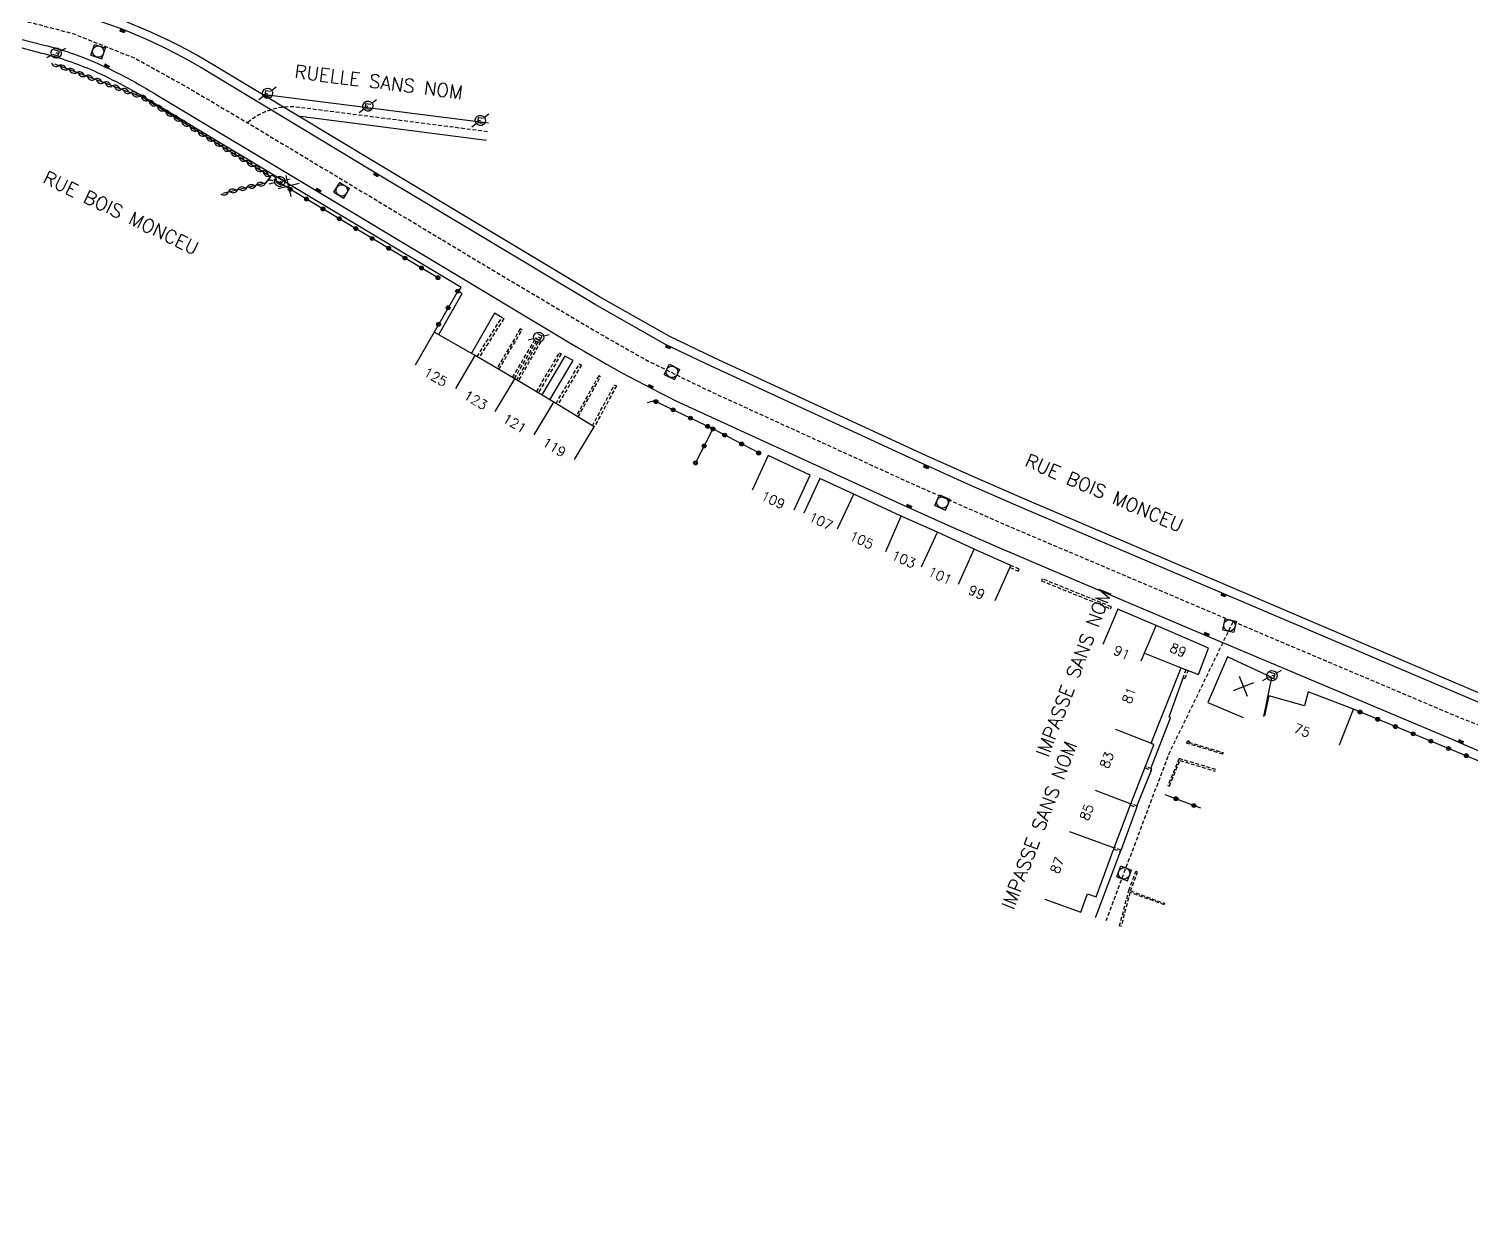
# Model space of a CAD drawing. Header units: millimetres. Extents: x 155999 to 157000, y 121000 to 122000.
# Drawn here: x 156154 to 156342.3, y 121437.8 to 121592.7 of the extents above; entities that cross this region are included whole.
import ezdxf
from ezdxf.enums import TextEntityAlignment as Align

# ---------------------------------------------------------------- set-up
doc = ezdxf.new("R2010")
doc.units = ezdxf.units.MM
doc.linetypes.add('DASHED', pattern=[0.75, 0.5, -0.25])
doc.layers.get('0').update_dxf_attribs({"linetype": 'CONTINUOUS'})
for name, color, linetype in [('W0001', 6, 'DASHED'), ('W0008', 7, 'CONTINUOUS'), ('W0100', 7, 'CONTINUOUS'), ('W0112', 1, 'DASHED'), ('W0310', 3, 'CONTINUOUS'), ('W0322', 7, 'CONTINUOUS'), ('W0334', 7, 'CONTINUOUS'), ('W0400', 7, 'CONTINUOUS'), ('W0420', 7, 'CONTINUOUS'), ('W0471', 7, 'CONTINUOUS'), ('W0989', 7, 'CONTINUOUS'), ('W0991', 7, 'CONTINUOUS'), ('W1102', 7, 'CONTINUOUS')]:
    doc.layers.add(name, color=color, linetype=linetype)
doc.styles.get("Standard").update_dxf_attribs({"font": 'romans.shx', "width": 0.85})

# ---------------------------------------------------------------- blocks, each defined once
blk = doc.blocks.new('t991o')
at = {"color": 0, "linetype": 'Continuous'}
for p, q in [((-1, 1), (1, -1)), ((-1, -1), (1, 1))]:
    blk.add_line(p, q, dxfattribs=at)
blk = doc.blocks.new('t322o')
at = {"color": 0, "linetype": 'Continuous'}
for radius in [0.25, 0.15]:
    blk.add_circle((0, 0), radius, dxfattribs=at)
blk = doc.blocks.new('t310o')
at = {"color": 0, "linetype": 'Continuous'}
for centre, start, end in [((-0.5, 0.38), 216.8699, 323.1304), ((0.5, -0.37), 36.8699, 143.1303)]:
    blk.add_arc(centre, 0.625, start, end, dxfattribs=at)
blk = doc.blocks.new('T400')
for p, q in [((-0.15, 0.3), (0.15, 0.3)), ((-0.15, -0.25), (-0.15, 0.3)), ((-0.15, 0.15), (0.15, 0.15)), ((-0.15, 0), (0.15, 0)), ((0.15, 0.3), (0.15, -0.25)), ((-0.15, -0.15), (0.15, -0.15)), ((-0.15, -0.25), (-0.15, -0.3)), ((-0.15, -0.3), (0.15, -0.3)), ((0.15, -0.3), (0.15, -0.25))]:
    blk.add_line(p, q)
blk = doc.blocks.new('T420')
for p, q in [((0.75, 0.75), (-0.75, 0.75)), ((-0.75, 0.75), (-0.75, -0.75)), ((0.75, 0.75), (0.75, -0.75)), ((0.75, -0.75), (-0.75, -0.75))]:
    blk.add_line(p, q)
blk.add_ellipse((0, 0), major_axis=(-0.53, 0.53), ratio=1, start_param=3.926991, end_param=10.210176)
blk = doc.blocks.new('T471')
for p, q in [((-0.333334, 0.333334), (-0.333334, -0.333334)), ((-0.333334, 0.333334), (0.333334, 0.333334)), ((-0.333334, 0), (0, 0)), ((0.500001, 0.500001), (1.000002, 1.000002)), ((-0.500001, -0.500001), (-1.000002, -1.000002)), ((-0.333334, -0.333334), (0.333334, -0.333334))]:
    blk.add_line(p, q)
blk.add_ellipse((0, 0), major_axis=(0.471405, 0.471405), ratio=1, start_param=5.4977871438, end_param=11.780972451)

msp = doc.modelspace()

# ---------------------------------------------------------------- linework, layer by layer
at = {"layer": 'W0001', "flags": 128}
for points in [[(156088.5, 121606.56), (156086.38, 121604.23), (156083.65, 121600.86), (156080.28, 121599.55), (156076.95, 121599.75), (156076.12, 121607.99), (156077.21, 121607.96), (156083.79, 121607.07), (156091.13, 121606.28), (156097.16, 121606.4), (156102.91, 121605.83), (156111.09, 121604.39), (156147.32, 121595.26), (156155.47, 121593.19), (156159.86, 121592.01), (156167.86, 121588.83), (156174.44, 121585.18), (156182.46, 121580.45), (156214.63, 121561.12), (156228.33, 121552.98), (156234.91, 121549.26), (156242.51, 121545.54), (156259.79, 121537.63), (156268.58, 121533.6), (156281.6, 121527.86), (156326.09, 121508.97), (156340.37, 121502.92), (156364.77, 121493.23), (156383.99, 121486.01), (156399.21, 121479.69), (156431.16, 121466), (156445.08, 121460), (156457.07, 121454.75), (156465.68, 121450.53), (156496.25, 121432.91)], [(156311.17, 121515.21), (156302.78, 121497.92), (156294.6, 121476.21)]]:
    msp.add_lwpolyline(points, dxfattribs=at)
msp.add_lwpolyline([(156213.86, 121579.25), (156189.23, 121582.42, 0.210752), (156182.51, 121580.43, 0.210752)], format="xyb", dxfattribs=at)
at = {"layer": 'W0008'}
for points in [[(156345.78, 121503.64), (156342.07, 121505.23), (156283.53, 121530.18), (156277.05, 121533.01), (156270.59, 121535.91), (156243.04, 121548.62), (156237.1, 121551.48), (156227.89, 121556.69), (156198.84, 121574.11), (156177.64, 121586.88, 0.078565), (156158.2, 121595.14), (156129.17, 121602.61), (156117.25, 121605.66, 0.044747), (156098.45, 121608.87), (156075.3, 121610.46, 0.451878), (156073.37, 121608.25), (156073.85, 121599.33, 0.39705), (156075.5, 121597.53), (156075.5, 121597.53), (156079.7, 121597.72, 0.07911), (156082.84, 121598.28, 0.099306), (156084.07, 121598.97), (156087.26, 121601.45)], [(156087.26, 121601.45, -0.095617), (156090.98, 121603.31, -0.073453), (156100.13, 121603.87, -0.032608), (156112.98, 121601.63), (156125.93, 121598.28), (156155.97, 121590.57, -0.04143), (156162.89, 121588.19, -0.031023), (156170.73, 121584.03), (156191.25, 121571.71), (156223.53, 121552.33, 0.02497), (156239.47, 121543.62), (156267.78, 121530.63), (156273.58, 121528.05), (156280.01, 121525.19), (156287.44, 121522.03), (156308.08, 121513.28), (156340.2, 121499.72, 0.011748), (156357.24, 121492.76)]]:
    msp.add_lwpolyline(points, format="xyb", dxfattribs=at)
at = {"layer": 'W0100'}
for points in [[(156225.19, 121536.43), (156227.8, 121540.7), (156222.53, 121543.92), (156217.41, 121546.98), (156212.24, 121550.03), (156206.9, 121553.09), (156204.42, 121548.75)], [(156253.88, 121529.87), (156255.99, 121534.4), (156250.51, 121536.96), (156248.4, 121532.42)], [(156280.15, 121518.02), (156282.17, 121522.6), (156277.38, 121524.71), (156272.63, 121526.93), (156267.87, 121529.02), (156261.69, 121531.91), (156257.23, 121533.95), (156255.15, 121529.41)], [(156286.62, 121479.04), (156291.32, 121477.33), (156292.2, 121479.73), (156293.34, 121479.32), (156295.67, 121485.74), (156297.86, 121491.49), (156300.84, 121499.16), (156300.51, 121499.38), (156301.95, 121502.99), (156304.44, 121509.22), (156306.67, 121508.36), (156307.98, 121511.78), (156305.82, 121512.76), (156301.15, 121514.74), (156296.14, 121516.88), (156294.18, 121512.28)], [(156315.24, 121502.89), (156316.28, 121507.97), (156310.48, 121510.65), (156307.92, 121504.72), (156312.51, 121502.74)], [(156325.1, 121499.16), (156326.91, 121503.82), (156321.01, 121506.11), (156320.51, 121504.27), (156315.85, 121505.56), (156315.32, 121502.96)]]:
    msp.add_lwpolyline(points, dxfattribs=at)
at = {"layer": 'W0112'}
for points in [[(156212.49, 121549.88), (156215.74, 121554.99), (156215.98, 121554.84), (156212.73, 121549.74)], [(156215.34, 121548.21), (156218.36, 121553.35), (156218.12, 121553.49), (156215.09, 121548.35)], [(156217.13, 121547.15), (156220.18, 121552.32), (156220.8, 121551.84), (156217.87, 121546.71)], [(156217.37, 121547.01), (156220.26, 121551.9), (156220.43, 121551.77), (156217.63, 121546.85)], [(156220.25, 121545.28), (156223.23, 121550.37), (156223.47, 121550.23), (156220.49, 121545.14)], [(156222.8, 121543.75), (156225.87, 121548.92), (156226.11, 121548.78), (156223.04, 121543.61)], [(156225.69, 121541.99), (156228.61, 121547.23), (156228.37, 121547.36), (156225.45, 121542.14)], [(156227.55, 121540.84), (156230.44, 121546.19), (156230.69, 121546.06), (156227.8, 121540.7)], [(156282.06, 121522.34), (156283.17, 121521.87), (156283.28, 121522.13), (156282.17, 121522.6)], [(156305.03, 121508.99), (156304.63, 121507.94), (156304.92, 121507.83), (156305.33, 121508.88)], [(156309.9, 121497.96), (156305.12, 121499.39), (156305.28, 121499.75), (156305.46, 121499.66), (156305.4, 121499.52), (156309.96, 121498.15)], [(156299.68, 121496.18), (156300.53, 121495.85), (156300.6, 121496.03), (156299.75, 121496.36)], [(156308.94, 121495.94), (156304.15, 121497.38), (156302.7, 121493.86), (156302.89, 121493.78), (156304.27, 121497.14), (156308.88, 121495.75)], [(156297.79, 121491.31), (156298.65, 121490.99), (156298.71, 121491.15), (156297.86, 121491.49)], [(156295.61, 121485.57), (156296.51, 121485.24), (156296.58, 121485.42), (156295.68, 121485.76)], [(156296.37, 121475.49), (156297.6, 121480.17), (156298.51, 121482.66), (156298.7, 121482.59), (156297.79, 121480.11), (156297.79, 121480.1), (156302.3, 121478.46)], [(156302.23, 121478.27), (156297.74, 121479.91), (156296.56, 121475.42)]]:
    msp.add_lwpolyline(points, dxfattribs=at)
msp.add_lwpolyline([(156286.17, 121520.6), (156295.21, 121516.94), (156295.31, 121517.2), (156286.27, 121520.86)], close=True, dxfattribs=at)
at = {"layer": 'W0310'}
for points in [[(156184.87, 121572.55), (156185.58, 121573.37), (156168.76, 121583.77), (156157.37, 121588.05)], [(156184.87, 121572.55), (156179.28, 121571.2)]]:
    msp.add_lwpolyline(points, dxfattribs=at)
at = {"layer": 'W0322'}
for points in [[(156207.38, 121560.18), (156185.96, 121572.99)], [(156209.96, 121558.43), (156206.9, 121553.09)], [(156249.26, 121537.29), (156243.29, 121540.43), (156235.61, 121544.11), (156234.7, 121543.86)], [(156243.29, 121540.43), (156241.01, 121535.99)], [(156343.96, 121496.8), (156326.91, 121503.82)], [(156302.27, 121492.69), (156306.95, 121490.93)]]:
    msp.add_lwpolyline(points, dxfattribs=at)
at = {"layer": 'W0334'}
for points in [[(156347.6, 121503.94), (156345.8, 121504.89), (156337.63, 121508.38), (156283.99, 121531.25), (156277.52, 121534.08), (156271.07, 121536.96), (156243.53, 121549.67), (156237.64, 121552.5), (156228.47, 121557.69), (156199.44, 121575.1), (156178.24, 121587.87, 0.072847), (156158.49, 121596.27), (156146.49, 121599.35), (156142.65, 121600.28)], [(156207.48, 121552.76), (156210.54, 121558.12), (156210.07, 121558.38), (156210.41, 121558.92), (156208.67, 121559.95), (156190.67, 121570.75), (156170.15, 121583.08, 0.031014), (156162.44, 121587.18, 0.041399), (156155.69, 121589.48), (156154.05, 121589.91), (156153.43, 121590.09), (156152.18, 121590.41), (156152.09, 121590.11), (156143.75, 121592.27), (156142.32, 121592.41), (156141.97, 121590.9)]]:
    msp.add_lwpolyline(points, format="xyb", dxfattribs=at)
for points in [[(156214, 121580.35), (156184.46, 121584.12)], [(156189.09, 121581.34), (156213.72, 121578.15)], [(156215.74, 121554.99), (156214.76, 121555.55), (156211.76, 121550.31)], [(156221.97, 121544.25), (156225.03, 121549.37), (156223.97, 121549.94), (156220.93, 121544.88)], [(156300.48, 121496.08), (156303.05, 121502.7), (156302.86, 121502.82), (156304.69, 121507.92)], [(156298.63, 121491.18), (156300.53, 121495.85)], [(156296.58, 121485.42), (156298.65, 121490.99)], [(156293.25, 121476.63), (156293.29, 121476.73), (156296.51, 121485.24)]]:
    msp.add_lwpolyline(points, dxfattribs=at)
at = {"layer": 'W1102'}
for p, q in [((156209.7, 121545.72), (156212.24, 121550.03)), ((156214.84, 121542.69), (156217.41, 121546.98)), ((156219.93, 121539.65), (156222.53, 121543.92)), ((156259.57, 121527.39), (156261.69, 121531.91)), ((156265.86, 121524.44), (156267.87, 121529.02)), ((156270.51, 121522.4), (156272.63, 121526.93)), ((156275.36, 121520.14), (156277.38, 121524.71)), ((156299.2, 121510.14), (156301.15, 121514.74)), ((156299.63, 121511.14), (156304.44, 121509.22)), ((156295.87, 121501.23), (156300.51, 121499.38)), ((156293.18, 121493.26), (156297.86, 121491.49)), ((156289.83, 121487.86), (156295.67, 121485.74))]:
    msp.add_line(p, q, dxfattribs=at)

# ---------------------------------------------------------------- block references
at = {"layer": 'W0310'}
for p, rotation in [((156157.87, 121587.86), 159.437613799561), ((156159.04, 121587.42), 159.437613799561), ((156160.21, 121586.98), 159.437613799561), ((156161.38, 121586.54), 159.437613799561), ((156162.55, 121586.1), 159.437613799561), ((156163.72, 121585.66), 159.437613799561), ((156164.89, 121585.23), 159.437613799561), ((156166.06, 121584.79), 159.437613799561), ((156167.23, 121584.35), 159.437613799561), ((156168.4, 121583.91), 159.437613799561), ((156169.5, 121583.32), 148.266296092919), ((156170.56, 121582.66), 148.266296092919), ((156171.62, 121582), 148.266296092919), ((156172.69, 121581.34), 148.266296092919), ((156173.75, 121580.69), 148.266296092919), ((156174.81, 121580.03), 148.266296092919), ((156175.88, 121579.37), 148.266296092919), ((156176.94, 121578.72), 148.266296092919), ((156178, 121578.06), 148.266296092919), ((156179.07, 121577.4), 148.266296092919), ((156180.13, 121576.74), 148.266296092919), ((156181.19, 121576.09), 148.266296092919), ((156182.26, 121575.43), 148.266296092919), ((156183.32, 121574.77), 148.266296092919), ((156184.38, 121574.11), 148.266296092919), ((156185.44, 121573.46), 148.266296092919), ((156180.01, 121571.38), 193.5540407625261), ((156181.22, 121571.67), 193.5540407625261), ((156182.44, 121571.96), 193.5540407625261), ((156183.65, 121572.26), 193.5540407625261), ((156184.87, 121572.55), 193.5540407625261)]:
    msp.add_blockref('t310o', p, dxfattribs=dict(at, rotation=rotation))
at = {"layer": 'W0322'}
for p, rotation in [((156188.08, 121571.73), 149.105599920871), ((156190.22, 121570.45), 149.105599920871), ((156192.37, 121569.16), 149.105599920871), ((156194.51, 121567.88), 149.105599920871), ((156196.66, 121566.59), 149.105599920871), ((156198.8, 121565.31), 149.105599920871), ((156200.95, 121564.03), 149.105599920871), ((156203.09, 121562.74), 149.105599920871), ((156205.24, 121561.46), 149.105599920871), ((156207.38, 121560.18), 149.105599920871), ((156209.96, 121558.43), 240.187317042509), ((156208.71, 121556.26), 240.187317042509), ((156207.47, 121554.09), 240.187317042509), ((156235.84, 121544), 154.437396293441), ((156238.1, 121542.92), 154.437396293441), ((156240.35, 121541.84), 154.437396293441), ((156242.61, 121540.76), 154.437396293441), ((156243.29, 121540.43), 242.751230642826), ((156244.83, 121539.62), 152.194179227921), ((156242.15, 121538.21), 242.751230642826), ((156247.04, 121538.46), 152.194179227921), ((156241.01, 121535.99), 242.751230642826), ((156249.26, 121537.29), 152.194179227921), ((156327.78, 121503.46), 157.622721310774), ((156330.09, 121502.51), 157.622721310774), ((156332.4, 121501.56), 157.622721310774), ((156334.72, 121500.61), 157.622721310774), ((156337.03, 121499.65), 157.622721310774), ((156339.34, 121498.7), 157.622721310774), ((156341.65, 121497.75), 157.622721310774), ((156303.74, 121492.14), 339.354059569552), ((156306.08, 121491.26), 339.354059569552)]:
    msp.add_blockref('t322o', p, dxfattribs=dict(at, rotation=rotation))
at = {"layer": 'W0400'}
for p, rotation in [((156166.19, 121592.43), 249.278693010756), ((156164.12, 121587.81), 242.015179532825), ((156199.3, 121573.65), 239.0451784731321), ((156191.75, 121571.59), 239.027682626682), ((156237.44, 121551.14), 244.305280221277), ((156235.16, 121545.96), 243.27275343885), ((156271.12, 121535.49), 245.876832492898), ((156268.88, 121530.32), 245.980084567163), ((156309.96, 121518.74), 247.0060115746025), ((156307.74, 121513.6), 247.116194224443), ((156340.93, 121499.58), 246.816521201649)]:
    msp.add_blockref('T400', p, dxfattribs=dict(at, rotation=rotation))
at = {"layer": 'W0420'}
for p, rotation in [((156163.01, 121589.71), 161.801768841757), ((156194.82, 121571.59), 149.045178473132), ((156237.94, 121547.88), 153.27275343885), ((156273.27, 121530.83), 156.028903196497), ((156310.72, 121514.76), 78.4340861331208), ((156296.97, 121482.39), 159.354059569552)]:
    msp.add_blockref('T420', p, dxfattribs=dict(at, rotation=rotation))
at = {"layer": 'W0471'}
for p, rotation in [((156157.53, 121589.53), 161.801768841757), ((156185.13, 121584.26), 352.622490652524), ((156198.23, 121582.58), 352.622490652524), ((156212.92, 121580.72), 352.622490652524), ((156186.72, 121572.75), 149.027682626682), ((156220.53, 121552.4), 150.411990437684), ((156316.29, 121508.21), 164.555817874221)]:
    msp.add_blockref('T471', p, dxfattribs=dict(at, rotation=rotation))
at = {"layer": 'W0991', "extrusion": (0, 0, -1), "rotation": 31.1360730361754}
msp.add_blockref('t991o', (-156187.89, 121572.14), dxfattribs=at)
at = {"layer": 'W0991', "rotation": 66.62832504728266}
msp.add_blockref('t991o', (156312.58, 121506.8), dxfattribs=at)

# ---------------------------------------------------------------- texts
at = {"layer": 'W0989'}
for s, rotation, p in [('RUELLE SANS NOM', 352.6688, (156199.64, 121585.76)), ('RUE BOIS MONCEU', 334.4168, (156166, 121568.66)), ('RUE BOIS MONCEU', 336.7121, (156294.39, 121532.08)), ('IMPASSE SANS NOM', 68.9288, (156290.4, 121508.62)), ('IMPASSE SANS NOM', 68.9288, (156285.88, 121488.7))]:
    msp.add_text(s, height=1.75, rotation=rotation, dxfattribs=at).set_placement(p, align=Align.MIDDLE)
at = {"layer": 'W0991'}
for s, rotation, p in [('125', 330.2263, (156207.07, 121547.23)), ('123', 329.4704, (156212.3, 121544.2)), ('121', 329.0684, (156217.4, 121541.16)), ('119', 328.6149, (156222.57, 121538.04)), ('109', 335.0204, (156251.14, 121531.15)), ('107', 335.4055, (156257.37, 121528.39)), ('105', 334.9022, (156262.7, 121525.92)), ('103', 336.326, (156268.19, 121523.42)), ('101', 334.9494, (156272.94, 121521.27)), ('99', 336.1737, (156277.73, 121519.09)), ('91', 336.9127, (156296.69, 121511.21)), ('89', 337.0332, (156304.03, 121511.55)), ('81', 68.2583, (156297.63, 121505.64)), ('75', 338.7671, (156320.21, 121501.06)), ('83', 68.7491, (156294.71, 121497.19)), ('85', 69.2102, (156292.09, 121490.38)), ('87', 70.0129, (156288.23, 121483.45))]:
    msp.add_text(s, height=1.25, rotation=rotation, dxfattribs=at).set_placement(p, align=Align.MIDDLE)

doc.saveas('drawing.dxf')
